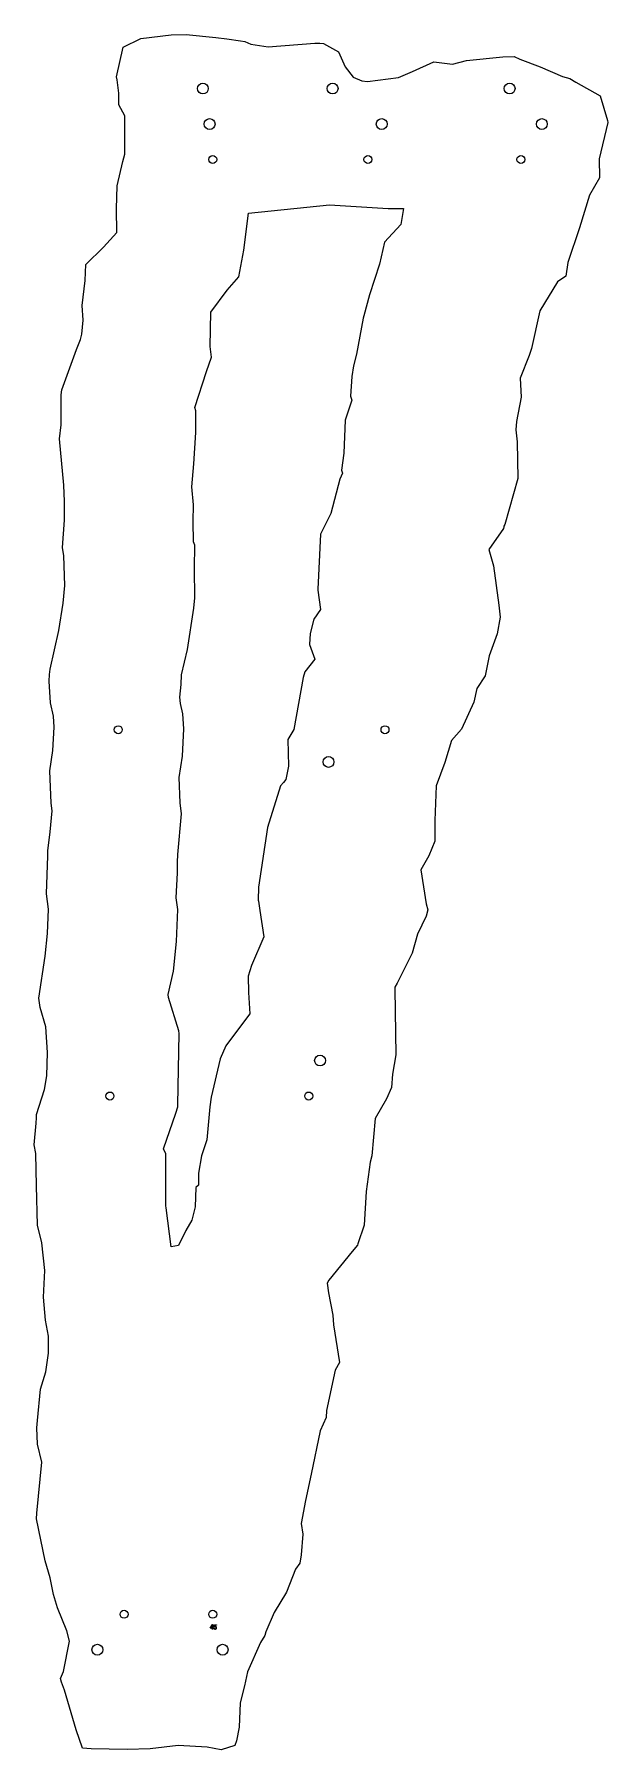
# Model space of a CAD drawing. Header units: millimetres. Extents: x 109 to 756, y 41 to 1975.
import ezdxf

# ---------------------------------------------------------------- set-up
doc = ezdxf.new("R2010")
doc.units = ezdxf.units.MM
doc.linetypes.add('SLD-Durchgehend', pattern=[0])

msp = doc.modelspace()

# ---------------------------------------------------------------- linework, layer by layer
at = {"color": 7, "linetype": 'SLD-Durchgehend', "lineweight": 25}
for p, q in [((229.6, 1970.5), (263.7, 1974.5)), ((263.7, 1974.5), (280.6, 1975)), ((280.6, 1975), (314.3, 1971.5)), ((202, 1927), (209.8, 1960.4)), ((209.8, 1960.4), (229.6, 1970.5)), ((314.3, 1971.5), (326.7, 1970)), ((326.7, 1970), (342, 1967.7)), ((342, 1967.7), (346.9, 1967)), ((346.9, 1967), (353.8, 1963.8)), ((353.8, 1963.8), (373.1, 1960.8)), ((373.1, 1960.8), (425.9, 1964.9)), ((425.9, 1964.9), (431.5, 1965)), ((431.5, 1965), (435.8, 1964.5)), ((435.8, 1964.5), (452.5, 1955.3)), ((452.5, 1955.3), (460.1, 1938.2)), ((460.1, 1938.2), (469.3, 1926.9)), ((536.2, 1933.2), (560.3, 1944.2)), ((560.3, 1944.2), (581.1, 1941.5)), ((581.1, 1941.5), (597, 1945.5)), ((597, 1945.5), (637.9, 1949.7)), ((637.9, 1949.7), (650.7, 1950.1)), ((650.7, 1950.1), (657.1, 1946.9)), ((657.1, 1946.9), (680.1, 1938.4)), ((680.1, 1938.4), (705.4, 1927.4)), ((203, 1923.8), (202, 1927)), ((204.9, 1908.6), (203, 1923.8)), ((469.3, 1926.9), (479, 1922.6)), ((479, 1922.6), (485.4, 1921.9)), ((485.4, 1921.9), (520.2, 1926.4)), ((520.2, 1926.4), (536.2, 1933.2)), ((705.4, 1927.4), (713.6, 1925.3)), ((713.6, 1925.3), (720.5, 1921)), ((720.5, 1921), (747.7, 1905.8)), ((204.7, 1895.6), (204.9, 1908.6)), ((211.4, 1883.3), (204.7, 1895.6)), ((747.7, 1905.8), (756, 1877.8)), ((211.7, 1839.9), (211.4, 1883.3)), ((756, 1877.8), (756.4, 1875.7)), ((756.4, 1875.7), (746.9, 1834.8)), ((209.2, 1831.8), (211.7, 1839.9)), ((202.9, 1804.2), (209.2, 1831.8)), ((746.9, 1834.8), (747.2, 1813.3)), ((202.3, 1778.3), (202.9, 1804.2)), ((747.2, 1813.3), (735.9, 1793.5)), ((350.9, 1773.4), (442.3, 1782.9)), ((442.3, 1782.9), (508.8, 1778.6)), ((735.9, 1793.5), (724.6, 1756.8)), ((202.4, 1751.5), (202.3, 1778.3)), ((345.9, 1731.6), (350.9, 1773.4)), ((522.9, 1760.7), (504.4, 1740.8)), ((508.8, 1778.6), (526.1, 1778.8)), ((526.1, 1778.8), (522.9, 1760.7)), ((187.3, 1735.1), (202.4, 1751.5)), ((504.4, 1740.8), (498.8, 1715.9)), ((724.6, 1756.8), (711.3, 1717.8)), ((167.5, 1715.5), (187.3, 1735.1)), ((340, 1701.6), (345.9, 1731.6)), ((166.7, 1697.6), (167.5, 1715.5)), ((498.8, 1715.9), (487.6, 1681.3)), ((709, 1702.3), (699.6, 1695.8)), ((711.3, 1717.8), (709, 1702.3)), ((164.5, 1678.8), (166.7, 1697.6)), ((308.7, 1661.8), (327.2, 1686.6)), ((327.2, 1686.6), (340, 1701.6)), ((699.6, 1695.8), (679.8, 1663.4)), ((163.5, 1669.4), (164.5, 1678.8)), ((164.4, 1652.9), (163.5, 1669.4)), ((487.6, 1681.3), (481.4, 1657.6)), ((679.8, 1663.4), (670.5, 1620.7)), ((163.2, 1636.9), (164.4, 1652.9)), ((308, 1622.9), (308.7, 1661.8)), ((480.6, 1655), (473.1, 1614.3)), ((481.4, 1657.6), (480.6, 1655)), ((157, 1619.8), (161.4, 1630.9)), ((161.4, 1630.9), (163.2, 1636.9)), ((140.6, 1574.1), (157, 1619.8)), ((303.6, 1594.7), (309.2, 1610.9)), ((309.2, 1610.9), (308, 1622.9)), ((473.1, 1614.3), (469.5, 1601.1)), ((667.9, 1612.8), (657.7, 1587.4)), ((670.5, 1620.7), (667.9, 1612.8)), ((290.4, 1554.3), (303.6, 1594.7)), ((467.7, 1589.2), (466, 1567.2)), ((469.5, 1601.1), (467.7, 1589.2)), ((657.7, 1587.4), (658.6, 1565.9)), ((139.6, 1534.6), (139.8, 1568.6)), ((139.8, 1568.6), (140.6, 1574.1)), ((466, 1567.2), (467.6, 1562.4)), ((291.7, 1550.6), (290.4, 1554.3)), ((291.5, 1526.1), (291.7, 1550.6)), ((467.6, 1562.4), (460.2, 1540.1)), ((658.6, 1565.9), (653.3, 1538.5)), ((137.7, 1518.9), (139.6, 1534.6)), ((460.2, 1540.1), (458.5, 1502.7)), ((653.3, 1538.5), (652.6, 1529)), ((652.6, 1529), (654.1, 1515.4)), ((142.6, 1466.7), (137.7, 1518.9)), ((289.5, 1490.8), (291.5, 1526.1)), ((654.1, 1515.4), (655.1, 1474.1)), ((287, 1465), (289.5, 1490.8)), ((458.5, 1502.7), (456, 1483.5)), ((454.1, 1473.5), (443.9, 1434.8)), ((457.3, 1480.4), (454.1, 1473.5)), ((456, 1483.5), (457.3, 1480.4)), ((655.1, 1474.1), (640.3, 1422.5)), ((143.3, 1448.3), (142.6, 1466.7)), ((289, 1444.7), (287, 1465)), ((143.4, 1427.4), (143.3, 1448.3)), ((288.7, 1425.6), (289, 1444.7)), ((443.9, 1434.8), (432.4, 1411.6)), ((141.1, 1396.5), (143.4, 1427.4)), ((289.1, 1402.7), (288.7, 1425.6)), ((638.8, 1417.7), (622.3, 1394.3)), ((639.1, 1419.7), (638.8, 1417.7)), ((639.2, 1420.5), (639.1, 1419.7)), ((640.3, 1422.5), (639.2, 1420.5)), ((142.9, 1387.2), (141.1, 1396.5)), ((290.6, 1399), (289.1, 1402.7)), ((290, 1372.9), (290.6, 1399)), ((432.4, 1411.6), (429.4, 1349.4)), ((622.3, 1394.3), (627.7, 1375.6)), ((144, 1353.7), (142.9, 1387.2)), ((627.7, 1375.6), (633.6, 1331.3)), ((290.5, 1339.7), (290, 1372.9)), ((141.9, 1333.6), (144, 1353.7)), ((289.3, 1328.2), (290.5, 1339.7)), ((429.4, 1349.4), (429.3, 1348.3)), ((429.3, 1348.3), (432.5, 1326.6)), ((137.1, 1302.9), (141.9, 1333.6)), ((282.1, 1281.3), (289.3, 1328.2)), ((424.9, 1315.6), (420.6, 1299.4)), ((432.5, 1326.6), (424.9, 1315.6)), ((635, 1317.9), (631.5, 1299.1)), ((633.6, 1331.3), (635, 1317.9)), ((127.3, 1259.4), (137.1, 1302.9)), ((420.6, 1299.4), (420.1, 1286.9)), ((631.5, 1299.1), (622.5, 1274.2)), ((275.5, 1252.8), (282.1, 1281.3)), ((420.1, 1286.9), (426, 1270.4)), ((126.6, 1253.2), (127.3, 1259.4)), ((426, 1270.4), (414.6, 1256.1)), ((622.5, 1274.2), (618.2, 1251.9)), ((126.3, 1245.8), (126.6, 1253.2)), ((127.5, 1221.4), (126.3, 1245.8)), ((273.6, 1227.8), (275, 1241.9)), ((275, 1241.9), (275.5, 1252.8)), ((412.6, 1249.9), (402.4, 1191.1)), ((414.6, 1256.1), (412.6, 1249.9)), ((618.2, 1251.9), (608.9, 1237.4)), ((131.1, 1206.2), (127.5, 1221.4)), ((274.5, 1220.4), (273.6, 1227.8)), ((277, 1208.9), (274.5, 1220.4)), ((605.2, 1222.1), (591.4, 1191.6)), ((608.9, 1237.4), (605.2, 1222.1)), ((131.9, 1193.8), (131.1, 1206.2)), ((278, 1192), (277, 1208.9)), ((130.5, 1167.7), (131.9, 1193.8)), ((276.7, 1161.2), (278, 1192)), ((402.4, 1191.1), (395.5, 1179.9)), ((395.5, 1179.9), (396.3, 1149.9)), ((591.4, 1191.6), (580.3, 1178.7)), ((127.1, 1144.6), (130.5, 1167.7)), ((272.7, 1137.2), (276.7, 1161.2)), ((580.3, 1178.7), (572.5, 1153.9)), ((128.5, 1108), (127.1, 1144.6)), ((396.3, 1149.9), (393.3, 1134.9)), ((572.5, 1153.9), (562.9, 1127.7)), ((274, 1108.4), (272.7, 1137.2)), ((387.1, 1127.8), (372.4, 1080.6)), ((390.6, 1131.5), (387.1, 1127.8)), ((393.3, 1134.9), (390.6, 1131.5)), ((562.9, 1127.7), (561.5, 1088.5)), ((129.6, 1099.6), (128.5, 1108)), ((275.6, 1096.2), (274, 1108.4)), ((127.3, 1075.7), (129.6, 1099.6)), ((271.5, 1050.2), (275.6, 1096.2)), ((561.5, 1088.5), (561.4, 1065.5)), ((124.6, 1054.5), (127.3, 1075.7)), ((372.4, 1080.6), (362.3, 1013.3)), ((561.4, 1065.5), (554.4, 1048.9)), ((123, 1005.9), (124.7, 1048.8)), ((124.7, 1048.8), (124.6, 1054.5)), ((271, 1041.8), (271.5, 1050.2)), ((554.4, 1048.9), (545.6, 1033.1)), ((269.4, 1001.5), (270.8, 1029.8)), ((270.8, 1029.8), (271, 1041.8)), ((545.6, 1033.1), (551.7, 994.8)), ((125.5, 988.6), (123, 1005.9)), ((362.3, 1013.3), (361.9, 998.9)), ((124.3, 961.1), (125.5, 988.6)), ((271.5, 988.2), (269.4, 1001.5)), ((269.7, 952.2), (271.5, 988.2)), ((361.9, 998.9), (362.3, 997.8)), ((362.3, 997.8), (364, 987.1)), ((364, 987.1), (368.2, 957.5)), ((553.4, 987.8), (551.5, 980.7)), ((551.7, 994.8), (553.4, 987.8)), ((551.5, 980.7), (541.7, 960.6)), ((121.5, 935.6), (124.3, 961.1)), ((266.6, 918.6), (269.7, 952.2)), ((368.2, 957.5), (354.5, 925.1)), ((541.7, 960.6), (535.9, 939.2)), ((114.7, 888.2), (121.5, 935.6)), ((535.9, 939.2), (518.9, 905.3)), ((260.4, 892.3), (266.6, 918.6)), ((354.5, 925.1), (350.8, 913.2)), ((350.8, 913.2), (350.9, 894.8)), ((260.7, 889), (260.4, 892.3)), ((350.9, 894.8), (352.7, 870.6)), ((516.2, 900.8), (516.1, 898.4)), ((516.1, 898.4), (517.2, 824.4)), ((518.9, 905.3), (516.2, 900.8)), ((115.9, 877.9), (114.7, 888.2)), ((122.4, 855.9), (115.9, 877.9)), ((272.6, 851.4), (260.7, 889)), ((352.7, 870.6), (328.7, 838.7)), ((124.2, 826.9), (122.4, 855.9)), ((272.9, 848.5), (272.6, 851.4)), ((271.5, 768.1), (272.9, 848.5)), ((325.6, 834.5), (319.1, 820.1)), ((328.7, 838.7), (325.6, 834.5)), ((123.5, 800.9), (124.2, 826.9)), ((319.1, 820.1), (308.8, 776.8)), ((517.2, 824.4), (513.4, 802.5)), ((120.8, 785.2), (123.5, 800.9)), ((513.4, 802.5), (512.4, 787.6)), ((112, 757.3), (120.8, 785.2)), ((308.8, 776.8), (307.6, 765.9)), ((506.8, 775), (494.1, 752.8)), ((512.4, 787.6), (506.8, 775)), ((111.7, 753.3), (112, 757.3)), ((255.3, 718.4), (269, 758.8)), ((269, 758.8), (271.2, 765.8)), ((271.2, 765.8), (271.5, 768.1)), ((307.6, 765.9), (304.2, 728.5)), ((109.4, 723), (111.4, 747.5)), ((111.4, 747.5), (111.7, 753.3)), ((494.1, 752.8), (490.1, 710.7)), ((111.3, 713.3), (109.4, 723)), ((257.8, 712.7), (255.3, 718.4)), ((304.2, 728.5), (298.2, 710.5)), ((111.7, 676.8), (111.3, 713.3)), ((258, 654), (257.8, 712.7)), ((298.2, 710.5), (294.8, 690.9)), ((488.3, 703.4), (483.7, 670.2)), ((490.1, 710.7), (488.3, 703.4)), ((294.7, 677.4), (291.7, 674.9)), ((294.8, 690.9), (294.7, 677.4)), ((113.2, 632.4), (111.7, 676.8)), ((291.7, 674.9), (290.9, 653)), ((483.7, 670.2), (481.5, 632.5)), ((258.1, 652.1), (258, 654)), ((263.9, 607.8), (258.1, 652.1)), ((290.9, 653), (287, 638.2)), ((117.8, 612.5), (113.2, 632.4)), ((280.2, 626.3), (272.1, 609.5)), ((287, 638.2), (280.2, 626.3)), ((481.5, 632.5), (474.3, 611.4)), ((121.3, 581.4), (117.8, 612.5)), ((272.1, 609.5), (263.9, 607.8)), ((468, 602.8), (441.9, 570.3)), ((474.1, 609.8), (468, 602.8)), ((474.3, 611.4), (474.1, 609.8)), ((119.9, 551.1), (121.3, 581.4)), ((441.9, 570.3), (439.9, 567)), ((439.9, 567), (441.5, 556.1)), ((121.9, 525.1), (119.9, 551.1)), ((441.5, 556.1), (446.4, 530.8)), ((125.4, 507.1), (121.9, 525.1)), ((446.4, 530.8), (447, 520)), ((125.3, 488), (125.4, 507.1)), ((447, 520), (453.6, 477.5)), ((122.4, 467), (125.3, 488)), ((116.3, 447.3), (122.4, 467)), ((449, 468.8), (439.2, 423.6)), ((453.6, 477.5), (449, 468.8)), ((112.9, 412.1), (116.3, 447.3)), ((112.3, 403.7), (112.9, 412.1)), ((438.7, 415.5), (432, 400.5)), ((439.2, 423.6), (438.7, 415.5)), ((112.9, 385.5), (112.3, 403.7)), ((432, 400.5), (421.9, 351.5)), ((118, 365), (112.9, 385.5)), ((112.2, 307.8), (118, 365)), ((421.9, 351.5), (415.3, 321.9)), ((415.3, 321.9), (410.4, 296.1)), ((112, 301.4), (112.2, 307.8)), ((121.6, 254), (112, 301.4)), ((410.4, 296.1), (412.3, 283.9)), ((412.3, 283.9), (410.5, 260.8)), ((127.4, 234.7), (121.6, 254)), ((410.5, 260.8), (409.1, 251.4)), ((130.9, 215.8), (127.4, 234.7)), ((404.1, 244.6), (394.1, 218.7)), ((409.1, 251.4), (404.1, 244.6)), ((135.4, 201), (130.9, 215.8)), ((394.1, 218.7), (380.2, 195.5)), ((146, 175), (135.4, 201)), ((380.2, 195.5), (370.8, 174)), ((149.2, 163.5), (146, 175)), ((142.2, 129), (149.2, 163.5)), ((364.7, 161.7), (349.9, 128.7)), ((369.6, 169.9), (364.7, 161.7)), ((370.8, 174), (369.6, 169.9)), ((139, 121.1), (142.2, 129)), ((140, 117.2), (139, 121.1)), ((143.5, 108), (140, 117.2)), ((349.9, 128.7), (346.4, 112.8)), ((156.8, 63.5), (143.5, 108)), ((346.4, 112.8), (341.7, 93.7)), ((341.7, 93.7), (340.4, 66.2)), ((163.7, 42.6), (156.8, 63.5)), ((340.4, 66.2), (337.5, 51)), ((173.7, 42.1), (163.7, 42.6)), ((214.1, 41.3), (173.7, 42.1)), ((240, 42.1), (214.1, 41.3)), ((271.9, 45.8), (240, 42.1)), ((304.4, 43.8), (271.9, 45.8)), ((320.2, 41), (304.4, 43.8)), ((335.6, 45.6), (320.2, 41)), ((337.5, 51), (335.6, 45.6))]:
    msp.add_line(p, q, dxfattribs=at)
at = {"color": 2, "linetype": 'SLD-Durchgehend', "lineweight": 25, "true_color": 0xffff00}
for p, q in [((307.9, 178), (310.6, 182)), ((310.2, 178), (307.9, 178)), ((310.2, 180.7), (308.7, 178.5)), ((308.7, 178.5), (310.2, 178.5)), ((310.2, 178.5), (310.2, 180.7)), ((310.2, 176.8), (310.2, 178)), ((310.7, 176.8), (310.2, 176.8)), ((310.6, 182), (310.7, 182)), ((310.7, 182), (310.7, 178.5)), ((310.7, 178.5), (311.3, 178.5)), ((310.7, 178), (310.7, 176.8)), ((311.3, 178), (310.7, 178)), ((311.3, 178.5), (311.3, 178)), ((311.8, 178.1), (312.2, 178.1)), ((312.3, 179.3), (312.8, 181.8)), ((312.8, 181.8), (314.8, 181.8)), ((313.1, 181.3), (312.9, 180)), ((314.8, 181.3), (313.1, 181.3)), ((314.8, 181.8), (314.8, 181.3))]:
    msp.add_line(p, q, dxfattribs=at)
at = {"color": 2, "linetype": 'SLD-Durchgehend', "lineweight": 25, "true_color": 0xffff00, "flags": 128}
for points in [[(313.4, 179.6), (312.8, 179.5), (312.3, 179.3)], [(312.9, 180), (313.2, 180.1), (313.5, 180.1)]]:
    msp.add_lwpolyline(points, dxfattribs=at)
at = {"color": 7, "linetype": 'SLD-Durchgehend', "lineweight": 25}
for centre, radius in [((299.6, 1913.9), 6.12), ((446, 1913.9), 6.12), ((645.7, 1913.9), 6.12), ((307.2, 1873.9), 6.12), ((501.4, 1873.9), 6.12), ((682.1, 1873.9), 6.12), ((310.7, 1833.9), 4.5), ((485.9, 1833.9), 4.5), ((658.5, 1833.9), 4.5), ((204.2, 1191), 4.5), ((505.1, 1191), 4.5), ((441.4, 1154.6), 6.12), ((431.8, 818), 6.12), ((194.7, 778), 4.5), ((419.1, 778), 4.5), ((210.7, 193.7), 4.5), ((310.7, 193.7), 4.5), ((180.6, 153.7), 6.12), ((321.9, 153.7), 6.12)]:
    msp.add_circle(centre, radius, dxfattribs=at)
at = {"color": 2, "linetype": 'SLD-Durchgehend', "lineweight": 25, "true_color": 0xffff00}
for centre, radius, start, end in [((313.3, 178.3), 1.53, 184.5602, 269.9336), ((313.3, 178.3), 1.09, 190.0307, 271.6915), ((313.3, 178.5), 1.25, 269.1173, 0.8375), ((313.3, 178.4), 1.7, 268.364, 2.2254), ((313.5, 178.5), 1.11, 359.9114, 95.1539), ((313.5, 178.6), 1.55, 356.9517, 90.8312)]:
    msp.add_arc(centre, radius, start, end, dxfattribs=at)

doc.saveas('drawing.dxf')
